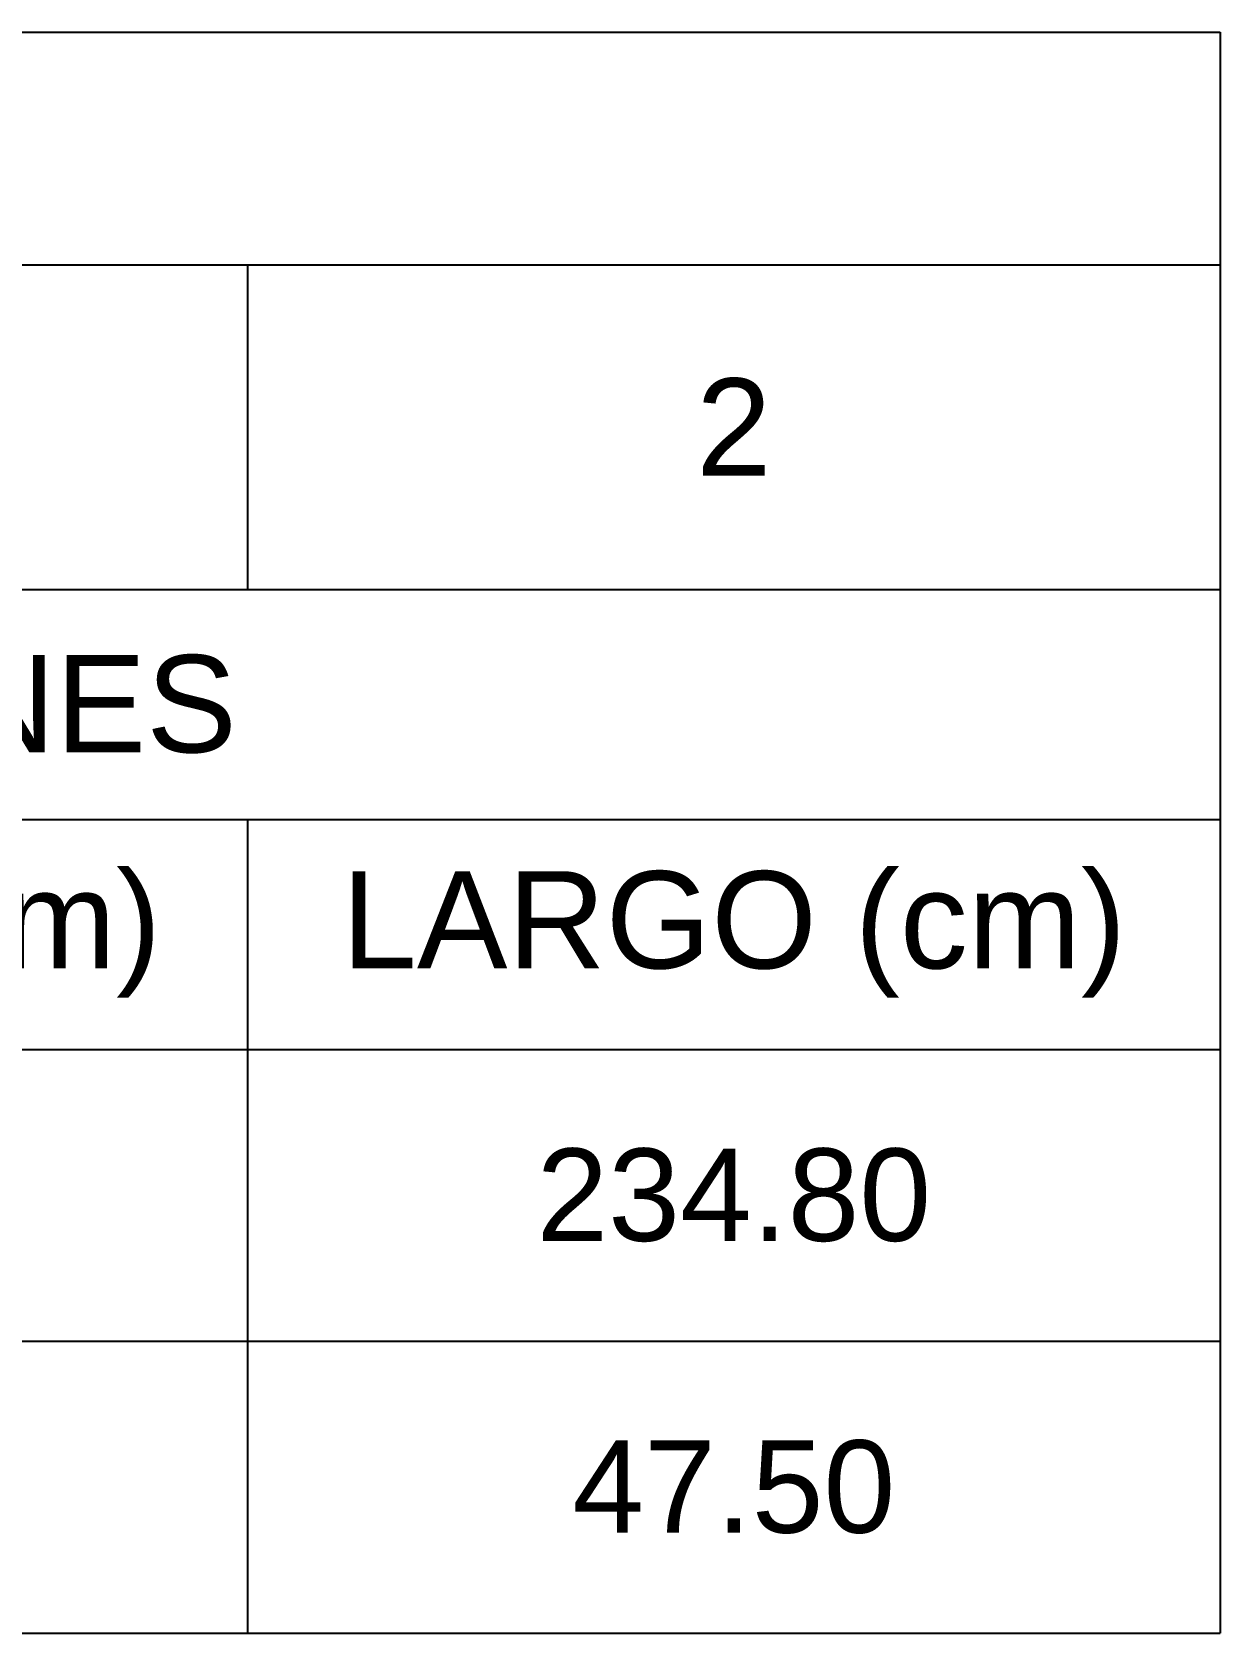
# Model space of a CAD drawing. Header units: millimetres. Extents: x 19458 to 19801, y 4351 to 4752.
# Drawn here: x 19607.243 to 19608.465, y 4501.386 to 4503.033 of the extents above; entities that cross this region are included whole.
import ezdxf

# ---------------------------------------------------------------- set-up
doc = ezdxf.new("R2010")
doc.units = ezdxf.units.MM
doc.layers.add('cotas', color=1, linetype='Continuous')
doc.styles.add('century gothic', font='GOTHIC.TTF')
doc.styles.get("Standard").update_dxf_attribs({"font": 'arial.ttf'})

# ---------------------------------------------------------------- blocks, each defined once
blk = doc.blocks.new('*T1717')
at = {"layer": 'cotas', "color": 0, "linetype": 'ByBlock', "lineweight": -2, "transparency": 16777216}
for p, q in [((0, 0), (5.1409, 0)), ((0, 0), (0, -1.6461)), ((5.1409, 0), (5.1409, -1.6461)), ((0, -0.2392), (5.1409, -0.2392)), ((3.1409, -0.2392), (3.1409, -0.5731)), ((4.1409, -0.2392), (4.1409, -0.5731)), ((0, -0.5731), (5.1409, -0.5731)), ((1.3409, -0.5731), (1.3409, -1.6461)), ((2.1409, -0.5731), (2.1409, -1.6461)), ((2.1409, -0.8096), (5.1409, -0.8096)), ((3.1409, -0.8096), (3.1409, -1.6461)), ((4.1409, -0.8096), (4.1409, -1.6461)), ((0, -1.0461), (5.1409, -1.0461)), ((0, -1.3461), (5.1409, -1.3461)), ((0, -1.6461), (5.1409, -1.6461))]:
    blk.add_line(p, q, dxfattribs=at)
at = {"layer": 'cotas', "color": 0, "transparency": 16777216, "insert": (2.5704, -0.1196), "char_height": 0.1, "width": 5.077526, "attachment_point": 5, "style": 'century gothic'}
blk.add_mtext('DESCRIPCIÓN', dxfattribs=at)
at = {"layer": 'cotas', "color": 0, "transparency": 16777216, "attachment_point": 5}
for s, insert, char_height, width in [('PANEL PL-28', (1.5704, -0.4061), 0.1, 3.077526), ('TOTAL', (3.6409, -0.4061), 0.1, 0.936652), ('2', (4.6409, -0.4061), 0.1, 0.936652), ('DIMENSIONES', (3.6409, -0.6913), 0.1, 2.936652), ('ELEMENTO', (0.6704, -0.8096), 0.1, 1.277526), ('CANTIDAD', (1.7409, -0.8096), 0.1, 0.736652), ('GROSOR (cm)', (2.6409, -0.9278), 0.1, 0.936652), ('ANCHO (cm)', (3.6409, -0.9278), 0.1, 0.936652), ('LARGO (cm)', (4.6409, -0.9278), 0.1, 0.936652), ('PZ-01', (0.6704, -1.1961), 0.09502, 1.277526), ('2', (1.7409, -1.1961), 0.095, 0.736652), ('3.80', (2.6409, -1.1961), 0.09502, 0.936652), ('9.00', (3.6409, -1.1961), 0.09502, 0.936652), ('234.80', (4.6409, -1.1961), 0.09502, 0.936652), ('PZ-02', (0.6704, -1.4961), 0.09502, 1.277526), ('8', (1.7409, -1.4961), 0.095, 0.736652), ('3.80', (2.6409, -1.4961), 0.09502, 0.936652), ('9.00', (3.6409, -1.4961), 0.09502, 0.936652), ('47.50', (4.6409, -1.4961), 0.09502, 0.936652)]:
    blk.add_mtext(s, dxfattribs=dict(at, insert=insert, char_height=char_height, width=width))

msp = doc.modelspace()

# ---------------------------------------------------------------- block references
msp.add_blockref('*T1717', (19603.3239, 4503.0325))

doc.saveas('drawing.dxf')
